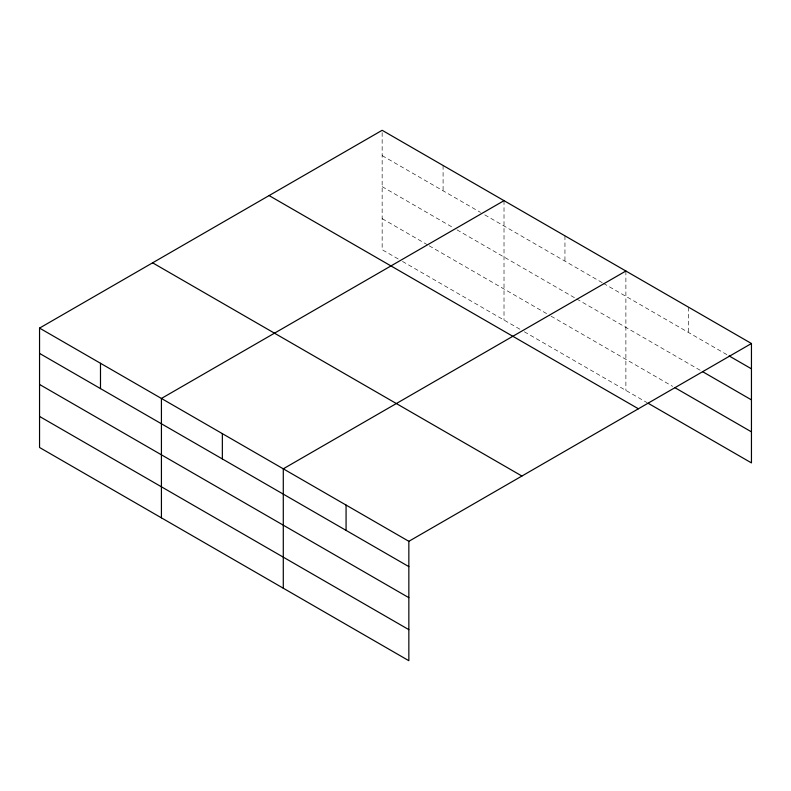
<?xml version="1.0" encoding="UTF-8"?>
<svg xmlns="http://www.w3.org/2000/svg" width="791" height="791" viewBox="0 0 791 791"><rect width="100%" height="100%" fill="white"/><g stroke="black" fill="none" stroke-linecap="round" stroke-linejoin="round"><path stroke-width="0.59" stroke-dasharray="3.96 2.97" d="M382.152 155.609L480.503 212.393M484.774 214.855L602.366 282.753M603.434 283.366L726.978 354.694M382.152 186.656L452.709 227.393M456.98 229.855L575.64 298.365M576.708 298.988L701.439 370.999M382.152 218.642L428.119 245.18M429.187 245.803L549.982 315.55M551.06 316.163L672.706 386.394M398.189 258.954L382.152 249.689L382.152 130.297M402.461 261.425L520.053 329.313M524.334 331.785L647.167 402.698M688.664 307.264L688.664 332.576M625.889 271.016L625.889 390.418M564.952 235.837L564.952 261.149M504.015 200.657L504.015 320.058M443.089 165.477L443.089 190.789"/><path stroke-width="1.19" d="M408.848 597.67L408.848 541.311L39.55 328.097L39.55 447.488L408.848 660.703L408.848 597.67L39.55 384.456M39.55 328.097L382.152 130.297L751.45 343.512L751.45 462.903L648.234 403.311M504.015 200.657L161.423 398.456L161.423 517.848M625.889 271.016L283.287 468.816L283.287 588.217M408.848 541.311L751.45 343.512M729.104 355.92L751.45 368.824M702.507 371.612L751.45 399.87M674.832 387.63L751.45 431.856M269.088 195.565L638.396 408.779M152.604 262.82L521.912 476.034M39.55 353.409L408.848 566.623M39.55 416.442L408.848 629.656M346.072 505.063L346.072 530.375M222.35 433.636L222.35 458.948M100.487 363.277L100.487 388.589"/></g></svg>
